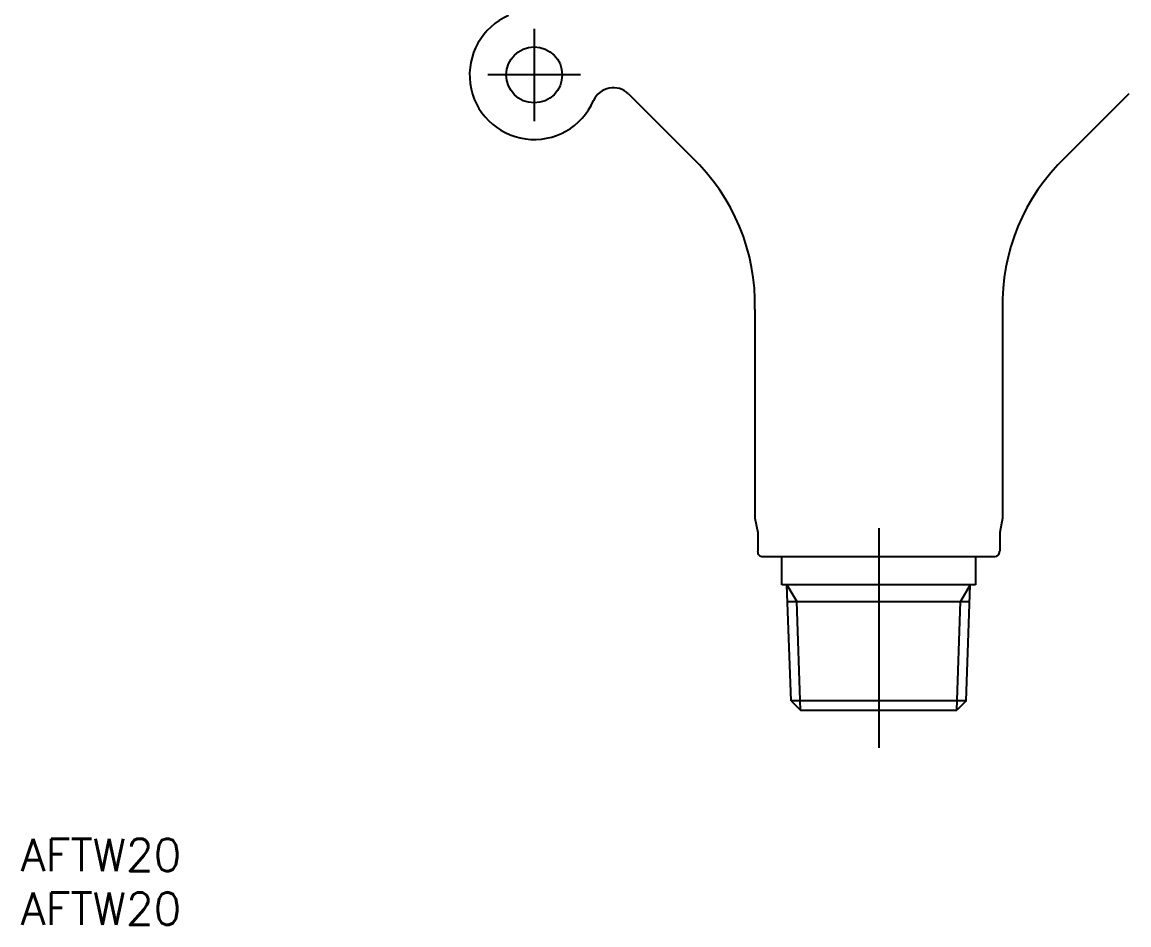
# Model space of a CAD drawing. Extents: x 0 to 199, y 0 to 166.
# Drawn here: x 0.1 to 102.9, y 0 to 83.8 of the extents above; entities that cross this region are included whole.
import ezdxf

# ---------------------------------------------------------------- set-up
doc = ezdxf.new("R2010")
doc.units = 0
doc.linetypes.add('CENTER', pattern=[50.8, 31.75, -6.35, 6.35, -6.35])
doc.layers.get('0').update_dxf_attribs({"linetype": 'CONTINUOUS'})
doc.layers.add('CENTER', color=1, linetype='CENTER')
doc.styles.get("Standard").update_dxf_attribs({"font": 'txt.shx', "height": 3, "bigfont": 'bigfont.shx'})

# ---------------------------------------------------------------- blocks, each defined once
blk = doc.blocks.new('*U22')
at = {"color": 7, "linetype": 'CONTINUOUS'}
blk.add_text('AFTW20', height=3, dxfattribs=at).set_placement((0, 5))
blk = doc.blocks.new('*U23')
at = {"color": 7, "linetype": 'CONTINUOUS'}
blk.add_text('AFTW20', height=3, dxfattribs=at).set_placement((0, 0))

msp = doc.modelspace()

# ---------------------------------------------------------------- linework, layer by layer
at = {"color": 7, "linetype": 'CONTINUOUS'}
for p, q in [((56.46, 77.18), (62.34, 71.29)), ((102.94, 77.18), (97.06, 71.29)), ((68.2, 57.15), (68.2, 37.76)), ((91.2, 57.15), (91.2, 37.76)), ((68.2, 37.76), (68.46, 36.44)), ((91.2, 37.76), (90.94, 36.44)), ((68.46, 36.44), (68.46, 34.7)), ((90.94, 36.44), (90.94, 34.7)), ((68.96, 34.2), (90.44, 34.2)), ((70.7, 31.59), (70.7, 34.2)), ((88.7, 34.2), (88.7, 31.59)), ((88.7, 31.59), (70.7, 31.59)), ((71.56, 20.82), (71.18, 31.59)), ((87.84, 20.82), (88.21, 31.59)), ((71.24, 30.02), (88.16, 30.02)), ((87.84, 20.82), (71.56, 20.82)), ((71.56, 20.82), (72.45, 19.94)), ((87.84, 20.82), (86.95, 19.94)), ((72.45, 19.94), (86.95, 19.94))]:
    msp.add_line(p, q, dxfattribs=at)
at = {"color": 3, "linetype": 'CONTINUOUS'}
for p, q in [((71.18, 31.59), (72.09, 30.02)), ((88.21, 31.59), (87.3, 30.02)), ((72.45, 19.94), (72.09, 30.02)), ((86.95, 19.94), (87.3, 30.02))]:
    msp.add_line(p, q, dxfattribs=at)
at = {"color": 7, "linetype": 'CONTINUOUS'}
msp.add_circle((47.7, 78.94), 2.6, dxfattribs=at)
for centre, radius, start, end in [((47.7, 78.94), 6, 113.3433, 336.6567), ((55.05, 75.74), 2.01, 45.5697, 156.0226), ((49.38, 57.64), 18.83, 358.5161, 46.4839), ((110.02, 57.64), 18.83, 133.5161, 181.4839), ((68.93, 34.67), 0.475, 176.9089, 273.0911), ((90.46, 34.67), 0.475, 266.9089, 3.0911)]:
    msp.add_arc(centre, radius, start, end, dxfattribs=at)
at = {"layer": 'CENTER', "color": 1, "linetype": 'CENTER'}
for p, q in [((47.7, 83.23), (47.7, 74.64)), ((51.99, 78.94), (43.4, 78.94)), ((79.7, 36.84), (79.7, 16.45))]:
    msp.add_line(p, q, dxfattribs=at)

# ---------------------------------------------------------------- block references
at = {"color": 7, "linetype": 'CONTINUOUS'}
for name in ['*U22', '*U23']:
    msp.add_blockref(name, (0, 0), dxfattribs=at)

doc.saveas('drawing.dxf')
